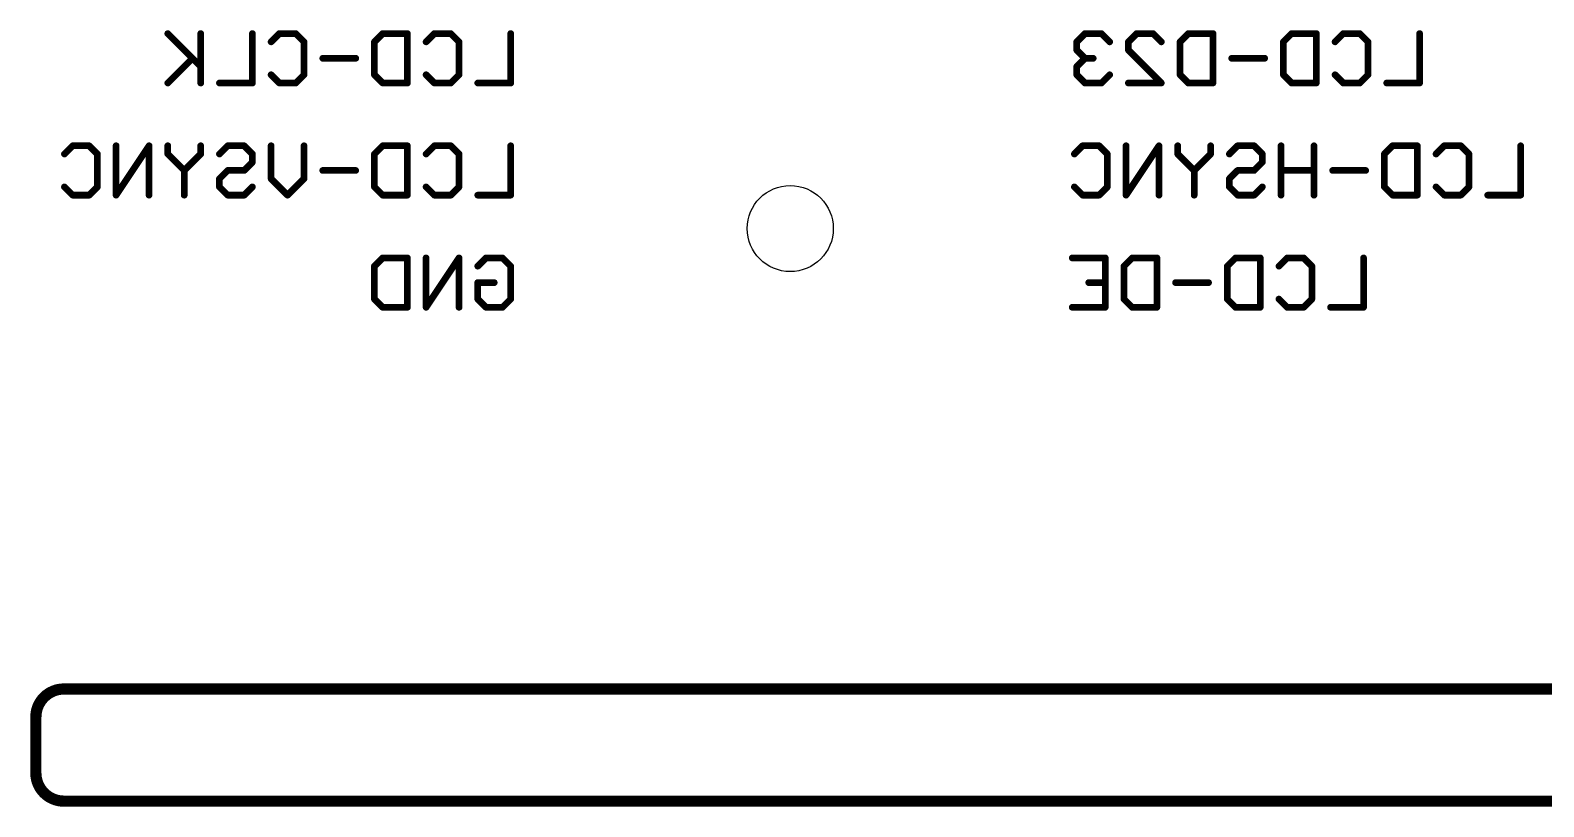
# Model space of a CAD drawing. Extents: x -84 to 55, y -33 to 162.
# Drawn here: x -35.15 to -0.9, y 75.33 to 92.92 of the extents above; entities that cross this region are included whole.
import ezdxf

# ---------------------------------------------------------------- set-up
doc = ezdxf.new("R2010")
doc.units = 0
doc.layers.add('20', color=7, linetype='CONTINUOUS')
doc.layers.add('22', color=6, linetype='CONTINUOUS')

msp = doc.modelspace()

# ---------------------------------------------------------------- linework, layer by layer
at = {"layer": '20'}
for points, const_width in [([(-34.3916, 77.996, 0.4142), (-35.0266, 77.361)], 0.254), ([(-34.3916, 78.0595, 1), (-34.3916, 77.9325)], 0.127), ([(-34.3916, 77.9325, 1), (-34.3916, 78.0595)], 0.127), ([(-34.9631, 77.361, 1), (-35.0901, 77.361)], 0.127), ([(-35.0901, 77.361, 1), (-34.9631, 77.361)], 0.127), ([(-35.0266, 76.091, 0.4142), (-34.3916, 75.456)], 0.254), ([(-34.9631, 76.091, 1), (-35.0901, 76.091)], 0.127), ([(-35.0901, 76.091, 1), (-34.9631, 76.091)], 0.127), ([(-34.3916, 75.5195, 1), (-34.3916, 75.3925)], 0.127), ([(-34.3916, 75.3925, 1), (-34.3916, 75.5195)], 0.127)]:
    msp.add_lwpolyline(points, format="xyb", dxfattribs=dict(at, const_width=const_width))
at = {"layer": '20', "const_width": 0.254}
for points in [[(17.6784, 77.996), (-34.3916, 77.996)], [(-35.0266, 77.361), (-35.0266, 76.091)], [(-34.3916, 75.456), (17.6784, 75.456)]]:
    msp.add_lwpolyline(points, dxfattribs=at)
at = {"layer": '20'}
msp.add_circle((-17.952, 88.424), 0.975, dxfattribs=at)
at = {"layer": '22', "const_width": 0.1524}
for points in [[(-31.2956, 92.0931), (-32.0413, 92.8388)], [(-31.2956, 92.8388), (-31.2956, 91.7202)], [(-30.1262, 92.8388), (-30.1262, 91.7202)], [(-29.7025, 92.6523), (-29.5161, 92.8388)], [(-29.5161, 92.8388), (-29.1432, 92.8388)], [(-29.1432, 92.8388), (-28.9568, 92.6523)], [(-27.3637, 92.6523), (-27.1773, 92.8388)], [(-27.1773, 92.8388), (-26.618, 92.8388)], [(-26.618, 92.8388), (-26.618, 91.7202)], [(-26.1943, 92.6523), (-26.0079, 92.8388)], [(-26.0079, 92.8388), (-25.635, 92.8388)], [(-25.635, 92.8388), (-25.4486, 92.6523)], [(-24.2792, 92.8388), (-24.2792, 91.7202)], [(-11.2809, 92.8388), (-11.4673, 92.6523)], [(-10.908, 92.8388), (-11.2809, 92.8388)], [(-10.7216, 92.6523), (-10.908, 92.8388)], [(-10.2979, 92.6523), (-10.1115, 92.8388)], [(-10.1115, 92.8388), (-9.7386, 92.8388)], [(-9.7386, 92.8388), (-9.5522, 92.6523)], [(-9.1285, 92.6523), (-8.9421, 92.8388)], [(-8.9421, 92.8388), (-8.3828, 92.8388)], [(-8.3828, 92.8388), (-8.3828, 91.7202)], [(-6.7897, 92.6523), (-6.6033, 92.8388)], [(-6.6033, 92.8388), (-6.044, 92.8388)], [(-6.044, 92.8388), (-6.044, 91.7202)], [(-5.6203, 92.6523), (-5.4339, 92.8388)], [(-5.4339, 92.8388), (-5.061, 92.8388)], [(-5.061, 92.8388), (-4.8746, 92.6523)], [(-3.7052, 92.8388), (-3.7052, 91.7202)], [(-28.9568, 92.6523), (-28.9568, 91.9066)], [(-27.3637, 91.9066), (-27.3637, 92.6523)], [(-25.4486, 92.6523), (-25.4486, 91.9066)], [(-11.4673, 92.6523), (-11.4673, 92.4659)], [(-11.4673, 92.4659), (-11.2809, 92.2795)], [(-10.2979, 92.4659), (-10.2979, 92.6523)], [(-9.5522, 91.7202), (-10.2979, 92.4659)], [(-9.1285, 91.9066), (-9.1285, 92.6523)], [(-6.7897, 91.9066), (-6.7897, 92.6523)], [(-4.8746, 92.6523), (-4.8746, 91.9066)], [(-31.482, 92.2795), (-32.0413, 91.7202)], [(-27.7874, 92.2795), (-28.5331, 92.2795)], [(-11.2809, 92.2795), (-11.4673, 92.0931)], [(-11.4673, 92.0931), (-11.4673, 91.9066)], [(-11.2809, 92.2795), (-11.0944, 92.2795)], [(-7.2134, 92.2795), (-7.9591, 92.2795)], [(-29.5161, 91.7202), (-29.7025, 91.9066)], [(-28.9568, 91.9066), (-29.1432, 91.7202)], [(-27.1773, 91.7202), (-27.3637, 91.9066)], [(-26.0079, 91.7202), (-26.1943, 91.9066)], [(-25.4486, 91.9066), (-25.635, 91.7202)], [(-11.4673, 91.9066), (-11.2809, 91.7202)], [(-10.908, 91.7202), (-10.7216, 91.9066)], [(-8.9421, 91.7202), (-9.1285, 91.9066)], [(-6.6033, 91.7202), (-6.7897, 91.9066)], [(-5.4339, 91.7202), (-5.6203, 91.9066)], [(-4.8746, 91.9066), (-5.061, 91.7202)], [(-30.1262, 91.7202), (-30.8719, 91.7202)], [(-29.1432, 91.7202), (-29.5161, 91.7202)], [(-26.618, 91.7202), (-27.1773, 91.7202)], [(-25.635, 91.7202), (-26.0079, 91.7202)], [(-24.2792, 91.7202), (-25.0249, 91.7202)], [(-11.2809, 91.7202), (-10.908, 91.7202)], [(-10.2979, 91.7202), (-9.5522, 91.7202)], [(-8.3828, 91.7202), (-8.9421, 91.7202)], [(-6.044, 91.7202), (-6.6033, 91.7202)], [(-5.061, 91.7202), (-5.4339, 91.7202)], [(-3.7052, 91.7202), (-4.4509, 91.7202)], [(-34.3801, 90.1123), (-34.1936, 90.2988)], [(-34.1936, 90.2988), (-33.8208, 90.2988)], [(-33.8208, 90.2988), (-33.6344, 90.1123)], [(-33.6344, 90.1123), (-33.6344, 89.3666)], [(-32.465, 90.2988), (-33.2107, 89.1802)], [(-33.2107, 89.1802), (-33.2107, 90.2988)], [(-32.465, 89.1802), (-32.465, 90.2988)], [(-32.0413, 90.1123), (-32.0413, 90.2988)], [(-31.6684, 89.7395), (-32.0413, 90.1123)], [(-31.2956, 90.1123), (-31.6684, 89.7395)], [(-31.2956, 90.2988), (-31.2956, 90.1123)], [(-30.8719, 90.1123), (-30.6855, 90.2988)], [(-30.6855, 90.2988), (-30.3126, 90.2988)], [(-30.3126, 90.2988), (-30.1262, 90.1123)], [(-30.1262, 90.1123), (-30.1262, 89.9259)], [(-29.7025, 89.553), (-29.7025, 90.2988)], [(-28.9568, 90.2988), (-28.9568, 89.553)], [(-27.3637, 90.1123), (-27.1773, 90.2988)], [(-27.3637, 89.3666), (-27.3637, 90.1123)], [(-27.1773, 90.2988), (-26.618, 90.2988)], [(-26.618, 90.2988), (-26.618, 89.1802)], [(-26.1943, 90.1123), (-26.0079, 90.2988)], [(-26.0079, 90.2988), (-25.635, 90.2988)], [(-25.635, 90.2988), (-25.4486, 90.1123)], [(-25.4486, 90.1123), (-25.4486, 89.3666)], [(-24.2792, 90.2988), (-24.2792, 89.1802)], [(-11.5201, 90.1123), (-11.3337, 90.2988)], [(-11.3337, 90.2988), (-10.9608, 90.2988)], [(-10.9608, 90.2988), (-10.7744, 90.1123)], [(-10.7744, 90.1123), (-10.7744, 89.3666)], [(-9.605, 90.2988), (-10.3507, 89.1802)], [(-10.3507, 89.1802), (-10.3507, 90.2988)], [(-9.605, 89.1802), (-9.605, 90.2988)], [(-9.1813, 90.1123), (-9.1813, 90.2988)], [(-8.8084, 89.7395), (-9.1813, 90.1123)], [(-8.4356, 90.1123), (-8.8084, 89.7395)], [(-8.4356, 90.2988), (-8.4356, 90.1123)], [(-8.0119, 90.1123), (-7.8255, 90.2988)], [(-7.8255, 90.2988), (-7.4526, 90.2988)], [(-7.4526, 90.2988), (-7.2662, 90.1123)], [(-7.2662, 90.1123), (-7.2662, 89.9259)], [(-6.8425, 90.2988), (-6.8425, 89.1802)], [(-6.0968, 89.1802), (-6.0968, 90.2988)], [(-4.5037, 90.1123), (-4.3173, 90.2988)], [(-4.5037, 89.3666), (-4.5037, 90.1123)], [(-4.3173, 90.2988), (-3.758, 90.2988)], [(-3.758, 90.2988), (-3.758, 89.1802)], [(-3.3343, 90.1123), (-3.1479, 90.2988)], [(-3.1479, 90.2988), (-2.775, 90.2988)], [(-2.775, 90.2988), (-2.5886, 90.1123)], [(-2.5886, 90.1123), (-2.5886, 89.3666)], [(-1.4192, 90.2988), (-1.4192, 89.1802)], [(-31.6684, 89.7395), (-31.6684, 89.1802)], [(-30.6855, 89.7395), (-30.8719, 89.553)], [(-30.3126, 89.7395), (-30.6855, 89.7395)], [(-30.1262, 89.9259), (-30.3126, 89.7395)], [(-27.7874, 89.7395), (-28.5331, 89.7395)], [(-8.8084, 89.7395), (-8.8084, 89.1802)], [(-7.8255, 89.7395), (-8.0119, 89.553)], [(-7.4526, 89.7395), (-7.8255, 89.7395)], [(-7.2662, 89.9259), (-7.4526, 89.7395)], [(-6.0968, 89.7395), (-6.8425, 89.7395)], [(-4.9274, 89.7395), (-5.6731, 89.7395)], [(-34.1936, 89.1802), (-34.3801, 89.3666)], [(-33.6344, 89.3666), (-33.8208, 89.1802)], [(-30.8719, 89.553), (-30.8719, 89.3666)], [(-30.8719, 89.3666), (-30.6855, 89.1802)], [(-30.3126, 89.1802), (-30.1262, 89.3666)], [(-29.3296, 89.1802), (-29.7025, 89.553)], [(-28.9568, 89.553), (-29.3296, 89.1802)], [(-27.1773, 89.1802), (-27.3637, 89.3666)], [(-26.0079, 89.1802), (-26.1943, 89.3666)], [(-25.4486, 89.3666), (-25.635, 89.1802)], [(-11.3337, 89.1802), (-11.5201, 89.3666)], [(-10.7744, 89.3666), (-10.9608, 89.1802)], [(-8.0119, 89.553), (-8.0119, 89.3666)], [(-8.0119, 89.3666), (-7.8255, 89.1802)], [(-7.4526, 89.1802), (-7.2662, 89.3666)], [(-4.3173, 89.1802), (-4.5037, 89.3666)], [(-3.1479, 89.1802), (-3.3343, 89.3666)], [(-2.5886, 89.3666), (-2.775, 89.1802)], [(-33.8208, 89.1802), (-34.1936, 89.1802)], [(-30.6855, 89.1802), (-30.3126, 89.1802)], [(-26.618, 89.1802), (-27.1773, 89.1802)], [(-25.635, 89.1802), (-26.0079, 89.1802)], [(-24.2792, 89.1802), (-25.0249, 89.1802)], [(-10.9608, 89.1802), (-11.3337, 89.1802)], [(-7.8255, 89.1802), (-7.4526, 89.1802)], [(-3.758, 89.1802), (-4.3173, 89.1802)], [(-2.775, 89.1802), (-3.1479, 89.1802)], [(-1.4192, 89.1802), (-2.1649, 89.1802)], [(-27.3637, 87.5723), (-27.1773, 87.7588)], [(-27.1773, 87.7588), (-26.618, 87.7588)], [(-26.618, 87.7588), (-26.618, 86.6402)], [(-25.4486, 87.7588), (-26.1943, 86.6402)], [(-26.1943, 86.6402), (-26.1943, 87.7588)], [(-25.4486, 86.6402), (-25.4486, 87.7588)], [(-25.0249, 87.5723), (-24.8385, 87.7588)], [(-24.8385, 87.7588), (-24.4656, 87.7588)], [(-24.4656, 87.7588), (-24.2792, 87.5723)], [(-11.5679, 87.7588), (-10.8222, 87.7588)], [(-10.8222, 87.7588), (-10.8222, 86.6402)], [(-10.3985, 87.5723), (-10.2121, 87.7588)], [(-10.2121, 87.7588), (-9.6528, 87.7588)], [(-9.6528, 87.7588), (-9.6528, 86.6402)], [(-8.0597, 87.5723), (-7.8733, 87.7588)], [(-7.8733, 87.7588), (-7.314, 87.7588)], [(-7.314, 87.7588), (-7.314, 86.6402)], [(-6.8903, 87.5723), (-6.7039, 87.7588)], [(-6.7039, 87.7588), (-6.331, 87.7588)], [(-6.331, 87.7588), (-6.1446, 87.5723)], [(-4.9752, 87.7588), (-4.9752, 86.6402)], [(-27.3637, 86.8266), (-27.3637, 87.5723)], [(-24.2792, 87.5723), (-24.2792, 86.8266)], [(-10.3985, 86.8266), (-10.3985, 87.5723)], [(-8.0597, 86.8266), (-8.0597, 87.5723)], [(-6.1446, 87.5723), (-6.1446, 86.8266)], [(-25.0249, 86.8266), (-25.0249, 87.1995)], [(-25.0249, 87.1995), (-24.6521, 87.1995)], [(-10.8222, 87.1995), (-11.195, 87.1995)], [(-8.4834, 87.1995), (-9.2291, 87.1995)], [(-27.1773, 86.6402), (-27.3637, 86.8266)], [(-26.618, 86.6402), (-27.1773, 86.6402)], [(-24.8385, 86.6402), (-25.0249, 86.8266)], [(-24.4656, 86.6402), (-24.8385, 86.6402)], [(-24.2792, 86.8266), (-24.4656, 86.6402)], [(-10.8222, 86.6402), (-11.5679, 86.6402)], [(-10.2121, 86.6402), (-10.3985, 86.8266)], [(-9.6528, 86.6402), (-10.2121, 86.6402)], [(-7.8733, 86.6402), (-8.0597, 86.8266)], [(-7.314, 86.6402), (-7.8733, 86.6402)], [(-6.7039, 86.6402), (-6.8903, 86.8266)], [(-6.331, 86.6402), (-6.7039, 86.6402)], [(-6.1446, 86.8266), (-6.331, 86.6402)], [(-4.9752, 86.6402), (-5.7209, 86.6402)]]:
    msp.add_lwpolyline(points, dxfattribs=at)
at = {"layer": '22', "const_width": 0.0762}
for points in [[(-32.0143, 92.8657, 1), (-32.0682, 92.8118)], [(-31.2575, 92.8388, 1), (-31.3337, 92.8388)], [(-30.0881, 92.8388, 1), (-30.1643, 92.8388)], [(-29.5161, 92.8769, 1), (-29.5161, 92.8007)], [(-29.4891, 92.8118, 1), (-29.543, 92.8657)], [(-29.1163, 92.8657, 1), (-29.1702, 92.8118)], [(-29.1432, 92.8007, 1), (-29.1432, 92.8769)], [(-27.1773, 92.8769, 1), (-27.1773, 92.8007)], [(-27.1503, 92.8118, 1), (-27.2042, 92.8657)], [(-26.5799, 92.8388, 1), (-26.6561, 92.8388)], [(-26.618, 92.8007, 1), (-26.618, 92.8769)], [(-26.0079, 92.8769, 1), (-26.0079, 92.8007)], [(-25.9809, 92.8118, 1), (-26.0348, 92.8657)], [(-25.6081, 92.8657, 1), (-25.662, 92.8118)], [(-25.635, 92.8007, 1), (-25.635, 92.8769)], [(-24.2411, 92.8388, 1), (-24.3173, 92.8388)], [(-11.2809, 92.8769, 1), (-11.2809, 92.8007)], [(-11.2539, 92.8118, 1), (-11.3078, 92.8657)], [(-10.8811, 92.8657, 1), (-10.9349, 92.8118)], [(-10.908, 92.8007, 1), (-10.908, 92.8769)], [(-10.1115, 92.8769, 1), (-10.1115, 92.8007)], [(-10.0845, 92.8118, 1), (-10.1384, 92.8657)], [(-9.7117, 92.8657, 1), (-9.7656, 92.8118)], [(-9.7386, 92.8007, 1), (-9.7386, 92.8769)], [(-8.9421, 92.8769, 1), (-8.9421, 92.8007)], [(-8.9151, 92.8118, 1), (-8.969, 92.8657)], [(-8.3447, 92.8388, 1), (-8.4209, 92.8388)], [(-8.3828, 92.8007, 1), (-8.3828, 92.8769)], [(-6.6033, 92.8769, 1), (-6.6033, 92.8007)], [(-6.5763, 92.8118, 1), (-6.6302, 92.8657)], [(-6.0059, 92.8388, 1), (-6.0821, 92.8388)], [(-6.044, 92.8007, 1), (-6.044, 92.8769)], [(-5.4339, 92.8769, 1), (-5.4339, 92.8007)], [(-5.4069, 92.8118, 1), (-5.4608, 92.8657)], [(-5.0341, 92.8657, 1), (-5.088, 92.8118)], [(-5.061, 92.8007, 1), (-5.061, 92.8769)], [(-3.6671, 92.8388, 1), (-3.7433, 92.8388)], [(-29.7294, 92.6793, 1), (-29.6756, 92.6254)], [(-28.9187, 92.6523, 1), (-28.9949, 92.6523)], [(-28.9837, 92.6254, 1), (-28.9298, 92.6793)], [(-27.3256, 92.6523, 1), (-27.4018, 92.6523)], [(-27.3906, 92.6793, 1), (-27.3368, 92.6254)], [(-26.2212, 92.6793, 1), (-26.1674, 92.6254)], [(-25.4105, 92.6523, 1), (-25.4867, 92.6523)], [(-25.4755, 92.6254, 1), (-25.4217, 92.6793)], [(-11.4292, 92.6523, 1), (-11.5054, 92.6523)], [(-11.4942, 92.6793, 1), (-11.4403, 92.6254)], [(-11.5054, 92.4659, 1), (-11.4292, 92.4659)], [(-11.4403, 92.4928, 1), (-11.4942, 92.439)], [(-10.7485, 92.6254, 1), (-10.6946, 92.6793)], [(-10.2598, 92.6523, 1), (-10.336, 92.6523)], [(-10.3248, 92.6793, 1), (-10.2709, 92.6254)], [(-10.336, 92.4659, 1), (-10.2598, 92.4659)], [(-10.2709, 92.4928, 1), (-10.3248, 92.439)], [(-9.5791, 92.6254, 1), (-9.5252, 92.6793)], [(-9.0904, 92.6523, 1), (-9.1666, 92.6523)], [(-9.1554, 92.6793, 1), (-9.1016, 92.6254)], [(-6.7516, 92.6523, 1), (-6.8278, 92.6523)], [(-6.8166, 92.6793, 1), (-6.7628, 92.6254)], [(-5.6472, 92.6793, 1), (-5.5934, 92.6254)], [(-4.8365, 92.6523, 1), (-4.9127, 92.6523)], [(-4.9015, 92.6254, 1), (-4.8477, 92.6793)], [(-31.4551, 92.2525, 1), (-31.5089, 92.3064)], [(-31.3225, 92.0661, 1), (-31.2686, 92.12)], [(-28.5331, 92.3176, 1), (-28.5331, 92.2414)], [(-27.7874, 92.2414, 1), (-27.7874, 92.3176)], [(-11.4292, 92.0931, 1), (-11.5054, 92.0931)], [(-11.4942, 92.12, 1), (-11.4403, 92.0661)], [(-11.2809, 92.3176, 1), (-11.2809, 92.2414)], [(-11.2539, 92.2525, 1), (-11.3078, 92.3064)], [(-11.3078, 92.2525, 1), (-11.2539, 92.3064)], [(-11.0944, 92.2414, 1), (-11.0944, 92.3176)], [(-7.9591, 92.3176, 1), (-7.9591, 92.2414)], [(-7.2134, 92.2414, 1), (-7.2134, 92.3176)], [(-29.6756, 91.9336, 1), (-29.7294, 91.8797)], [(-28.9949, 91.9066, 1), (-28.9187, 91.9066)], [(-28.9298, 91.8797, 1), (-28.9837, 91.9336)], [(-27.3368, 91.9336, 1), (-27.3906, 91.8797)], [(-27.4018, 91.9066, 1), (-27.3256, 91.9066)], [(-26.1674, 91.9336, 1), (-26.2212, 91.8797)], [(-25.4867, 91.9066, 1), (-25.4105, 91.9066)], [(-25.4217, 91.8797, 1), (-25.4755, 91.9336)], [(-11.4403, 91.9336, 1), (-11.4942, 91.8797)], [(-11.5054, 91.9066, 1), (-11.4292, 91.9066)], [(-10.6946, 91.8797, 1), (-10.7485, 91.9336)], [(-9.1016, 91.9336, 1), (-9.1554, 91.8797)], [(-9.1666, 91.9066, 1), (-9.0904, 91.9066)], [(-6.7628, 91.9336, 1), (-6.8166, 91.8797)], [(-6.8278, 91.9066, 1), (-6.7516, 91.9066)], [(-5.5934, 91.9336, 1), (-5.6472, 91.8797)], [(-4.9127, 91.9066, 1), (-4.8365, 91.9066)], [(-4.8477, 91.8797, 1), (-4.9015, 91.9336)], [(-32.0682, 91.7471, 1), (-32.0143, 91.6933)], [(-31.3337, 91.7202, 1), (-31.2575, 91.7202)], [(-30.8719, 91.7583, 1), (-30.8719, 91.6821)], [(-30.1643, 91.7202, 1), (-30.0881, 91.7202)], [(-30.1262, 91.6821, 1), (-30.1262, 91.7583)], [(-29.5161, 91.7583, 1), (-29.5161, 91.6821)], [(-29.543, 91.6933, 1), (-29.4891, 91.7471)], [(-29.1702, 91.7471, 1), (-29.1163, 91.6933)], [(-29.1432, 91.6821, 1), (-29.1432, 91.7583)], [(-27.1773, 91.7583, 1), (-27.1773, 91.6821)], [(-27.2042, 91.6933, 1), (-27.1503, 91.7471)], [(-26.6561, 91.7202, 1), (-26.5799, 91.7202)], [(-26.618, 91.6821, 1), (-26.618, 91.7583)], [(-26.0079, 91.7583, 1), (-26.0079, 91.6821)], [(-26.0348, 91.6933, 1), (-25.9809, 91.7471)], [(-25.662, 91.7471, 1), (-25.6081, 91.6933)], [(-25.635, 91.6821, 1), (-25.635, 91.7583)], [(-25.0249, 91.7583, 1), (-25.0249, 91.6821)], [(-24.3173, 91.7202, 1), (-24.2411, 91.7202)], [(-24.2792, 91.6821, 1), (-24.2792, 91.7583)], [(-11.2809, 91.7583, 1), (-11.2809, 91.6821)], [(-11.3078, 91.6933, 1), (-11.2539, 91.7471)], [(-10.9349, 91.7471, 1), (-10.8811, 91.6933)], [(-10.908, 91.6821, 1), (-10.908, 91.7583)], [(-10.2979, 91.7583, 1), (-10.2979, 91.6821)], [(-9.5791, 91.6933, 1), (-9.5252, 91.7471)], [(-9.5522, 91.6821, 1), (-9.5522, 91.7583)], [(-8.9421, 91.7583, 1), (-8.9421, 91.6821)], [(-8.969, 91.6933, 1), (-8.9151, 91.7471)], [(-8.4209, 91.7202, 1), (-8.3447, 91.7202)], [(-8.3828, 91.6821, 1), (-8.3828, 91.7583)], [(-6.6033, 91.7583, 1), (-6.6033, 91.6821)], [(-6.6302, 91.6933, 1), (-6.5763, 91.7471)], [(-6.0821, 91.7202, 1), (-6.0059, 91.7202)], [(-6.044, 91.6821, 1), (-6.044, 91.7583)], [(-5.4339, 91.7583, 1), (-5.4339, 91.6821)], [(-5.4608, 91.6933, 1), (-5.4069, 91.7471)], [(-5.088, 91.7471, 1), (-5.0341, 91.6933)], [(-5.061, 91.6821, 1), (-5.061, 91.7583)], [(-4.4509, 91.7583, 1), (-4.4509, 91.6821)], [(-3.7433, 91.7202, 1), (-3.6671, 91.7202)], [(-3.7052, 91.6821, 1), (-3.7052, 91.7583)], [(-34.407, 90.1393, 1), (-34.3531, 90.0854)], [(-34.1936, 90.3369, 1), (-34.1936, 90.2607)], [(-34.1667, 90.2718, 1), (-34.2206, 90.3257)], [(-33.7939, 90.3257, 1), (-33.8477, 90.2718)], [(-33.8208, 90.2607, 1), (-33.8208, 90.3369)], [(-33.5963, 90.1123, 1), (-33.6725, 90.1123)], [(-33.6613, 90.0854, 1), (-33.6074, 90.1393)], [(-33.1726, 90.2988, 1), (-33.2488, 90.2988)], [(-32.4269, 90.2988, 1), (-32.5031, 90.2988)], [(-32.4333, 90.2776, 1), (-32.4967, 90.3199)], [(-32.0032, 90.2988, 1), (-32.0794, 90.2988)], [(-32.0143, 90.1393, 1), (-32.0682, 90.0854)], [(-32.0794, 90.1123, 1), (-32.0032, 90.1123)], [(-31.2575, 90.2988, 1), (-31.3337, 90.2988)], [(-31.3337, 90.1123, 1), (-31.2575, 90.1123)], [(-31.2686, 90.0854, 1), (-31.3225, 90.1393)], [(-30.8988, 90.1393, 1), (-30.8449, 90.0854)], [(-30.6855, 90.3369, 1), (-30.6855, 90.2607)], [(-30.6585, 90.2718, 1), (-30.7124, 90.3257)], [(-30.2857, 90.3257, 1), (-30.3396, 90.2718)], [(-30.3126, 90.2607, 1), (-30.3126, 90.3369)], [(-30.0881, 90.1123, 1), (-30.1643, 90.1123)], [(-30.1531, 90.0854, 1), (-30.0992, 90.1393)], [(-29.6644, 90.2988, 1), (-29.7406, 90.2988)], [(-28.9187, 90.2988, 1), (-28.9949, 90.2988)], [(-27.3256, 90.1123, 1), (-27.4018, 90.1123)], [(-27.3906, 90.1393, 1), (-27.3368, 90.0854)], [(-27.1773, 90.3369, 1), (-27.1773, 90.2607)], [(-27.1503, 90.2718, 1), (-27.2042, 90.3257)], [(-26.5799, 90.2988, 1), (-26.6561, 90.2988)], [(-26.618, 90.2607, 1), (-26.618, 90.3369)], [(-26.2212, 90.1393, 1), (-26.1674, 90.0854)], [(-26.0079, 90.3369, 1), (-26.0079, 90.2607)], [(-25.9809, 90.2718, 1), (-26.0348, 90.3257)], [(-25.6081, 90.3257, 1), (-25.662, 90.2718)], [(-25.635, 90.2607, 1), (-25.635, 90.3369)], [(-25.4105, 90.1123, 1), (-25.4867, 90.1123)], [(-25.4755, 90.0854, 1), (-25.4217, 90.1393)], [(-24.2411, 90.2988, 1), (-24.3173, 90.2988)], [(-11.547, 90.1393, 1), (-11.4931, 90.0854)], [(-11.3337, 90.3369, 1), (-11.3337, 90.2607)], [(-11.3067, 90.2718, 1), (-11.3606, 90.3257)], [(-10.9339, 90.3257, 1), (-10.9877, 90.2718)], [(-10.9608, 90.2607, 1), (-10.9608, 90.3369)], [(-10.7363, 90.1123, 1), (-10.8125, 90.1123)], [(-10.8013, 90.0854, 1), (-10.7474, 90.1393)], [(-10.3126, 90.2988, 1), (-10.3888, 90.2988)], [(-9.5669, 90.2988, 1), (-9.6431, 90.2988)], [(-9.5733, 90.2776, 1), (-9.6367, 90.3199)], [(-9.1432, 90.2988, 1), (-9.2194, 90.2988)], [(-9.1543, 90.1393, 1), (-9.2082, 90.0854)], [(-9.2194, 90.1123, 1), (-9.1432, 90.1123)], [(-8.3975, 90.2988, 1), (-8.4737, 90.2988)], [(-8.4737, 90.1123, 1), (-8.3975, 90.1123)], [(-8.4086, 90.0854, 1), (-8.4625, 90.1393)], [(-8.0388, 90.1393, 1), (-7.9849, 90.0854)], [(-7.8255, 90.3369, 1), (-7.8255, 90.2607)], [(-7.7985, 90.2718, 1), (-7.8524, 90.3257)], [(-7.4257, 90.3257, 1), (-7.4796, 90.2718)], [(-7.4526, 90.2607, 1), (-7.4526, 90.3369)], [(-7.2281, 90.1123, 1), (-7.3043, 90.1123)], [(-7.2931, 90.0854, 1), (-7.2392, 90.1393)], [(-6.8044, 90.2988, 1), (-6.8806, 90.2988)], [(-6.0587, 90.2988, 1), (-6.1349, 90.2988)], [(-4.4656, 90.1123, 1), (-4.5418, 90.1123)], [(-4.5306, 90.1393, 1), (-4.4768, 90.0854)], [(-4.3173, 90.3369, 1), (-4.3173, 90.2607)], [(-4.2903, 90.2718, 1), (-4.3442, 90.3257)], [(-3.7199, 90.2988, 1), (-3.7961, 90.2988)], [(-3.758, 90.2607, 1), (-3.758, 90.3369)], [(-3.3612, 90.1393, 1), (-3.3074, 90.0854)], [(-3.1479, 90.3369, 1), (-3.1479, 90.2607)], [(-3.1209, 90.2718, 1), (-3.1748, 90.3257)], [(-2.7481, 90.3257, 1), (-2.802, 90.2718)], [(-2.775, 90.2607, 1), (-2.775, 90.3369)], [(-2.5505, 90.1123, 1), (-2.6267, 90.1123)], [(-2.6155, 90.0854, 1), (-2.5617, 90.1393)], [(-1.3811, 90.2988, 1), (-1.4573, 90.2988)], [(-31.6954, 89.7664, 1), (-31.6415, 89.7125)], [(-31.6303, 89.7395, 1), (-31.7065, 89.7395)], [(-31.6954, 89.7125, 1), (-31.6415, 89.7664)], [(-30.6855, 89.7776, 1), (-30.6855, 89.7014)], [(-30.6585, 89.7125, 1), (-30.7124, 89.7664)], [(-30.3396, 89.7664, 1), (-30.2857, 89.7125)], [(-30.3126, 89.7014, 1), (-30.3126, 89.7776)], [(-30.1643, 89.9259, 1), (-30.0881, 89.9259)], [(-30.0992, 89.899, 1), (-30.1531, 89.9528)], [(-28.5331, 89.7776, 1), (-28.5331, 89.7014)], [(-27.7874, 89.7014, 1), (-27.7874, 89.7776)], [(-8.8354, 89.7664, 1), (-8.7815, 89.7125)], [(-8.7703, 89.7395, 1), (-8.8465, 89.7395)], [(-8.8354, 89.7125, 1), (-8.7815, 89.7664)], [(-7.8255, 89.7776, 1), (-7.8255, 89.7014)], [(-7.7985, 89.7125, 1), (-7.8524, 89.7664)], [(-7.4796, 89.7664, 1), (-7.4257, 89.7125)], [(-7.4526, 89.7014, 1), (-7.4526, 89.7776)], [(-7.3043, 89.9259, 1), (-7.2281, 89.9259)], [(-7.2392, 89.899, 1), (-7.2931, 89.9528)], [(-6.8425, 89.7776, 1), (-6.8425, 89.7014)], [(-6.0968, 89.7014, 1), (-6.0968, 89.7776)], [(-5.6731, 89.7776, 1), (-5.6731, 89.7014)], [(-4.9274, 89.7014, 1), (-4.9274, 89.7776)], [(-34.3531, 89.3936, 1), (-34.407, 89.3397)], [(-33.6074, 89.3397, 1), (-33.6613, 89.3936)], [(-30.8338, 89.553, 1), (-30.91, 89.553)], [(-30.8988, 89.58, 1), (-30.8449, 89.5261)], [(-30.8449, 89.3936, 1), (-30.8988, 89.3397)], [(-30.0992, 89.3397, 1), (-30.1531, 89.3936)], [(-29.6755, 89.58, 1), (-29.7294, 89.5261)], [(-29.7406, 89.553, 1), (-29.6644, 89.553)], [(-28.9949, 89.553, 1), (-28.9187, 89.553)], [(-28.9298, 89.5261, 1), (-28.9837, 89.58)], [(-27.3368, 89.3936, 1), (-27.3906, 89.3397)], [(-26.1674, 89.3936, 1), (-26.2212, 89.3397)], [(-25.4217, 89.3397, 1), (-25.4755, 89.3936)], [(-11.4931, 89.3936, 1), (-11.547, 89.3397)], [(-10.7474, 89.3397, 1), (-10.8013, 89.3936)], [(-7.9738, 89.553, 1), (-8.05, 89.553)], [(-8.0388, 89.58, 1), (-7.9849, 89.5261)], [(-7.9849, 89.3936, 1), (-8.0388, 89.3397)], [(-7.2392, 89.3397, 1), (-7.2931, 89.3936)], [(-4.4768, 89.3936, 1), (-4.5306, 89.3397)], [(-3.3074, 89.3936, 1), (-3.3612, 89.3397)], [(-2.5617, 89.3397, 1), (-2.6155, 89.3936)], [(-34.1936, 89.2183, 1), (-34.1936, 89.1421)], [(-34.2206, 89.1533, 1), (-34.1667, 89.2071)], [(-33.8477, 89.2071, 1), (-33.7939, 89.1533)], [(-33.8208, 89.1421, 1), (-33.8208, 89.2183)], [(-33.6725, 89.3666, 1), (-33.5963, 89.3666)], [(-33.2424, 89.2013, 1), (-33.179, 89.1591)], [(-33.2488, 89.1802, 1), (-33.1726, 89.1802)], [(-32.5031, 89.1802, 1), (-32.4269, 89.1802)], [(-31.7065, 89.1802, 1), (-31.6303, 89.1802)], [(-30.91, 89.3666, 1), (-30.8338, 89.3666)], [(-30.6855, 89.2183, 1), (-30.6855, 89.1421)], [(-30.7124, 89.1533, 1), (-30.6585, 89.2071)], [(-30.3396, 89.2071, 1), (-30.2857, 89.1533)], [(-30.3126, 89.1421, 1), (-30.3126, 89.2183)], [(-29.3566, 89.2071, 1), (-29.3027, 89.1533)], [(-29.3566, 89.1533, 1), (-29.3027, 89.2071)], [(-27.4018, 89.3666, 1), (-27.3256, 89.3666)], [(-27.1773, 89.2183, 1), (-27.1773, 89.1421)], [(-27.2042, 89.1533, 1), (-27.1503, 89.2071)], [(-26.6561, 89.1802, 1), (-26.5799, 89.1802)], [(-26.618, 89.1421, 1), (-26.618, 89.2183)], [(-26.0079, 89.2183, 1), (-26.0079, 89.1421)], [(-26.0348, 89.1533, 1), (-25.9809, 89.2071)], [(-25.662, 89.2071, 1), (-25.6081, 89.1533)], [(-25.635, 89.1421, 1), (-25.635, 89.2183)], [(-25.4867, 89.3666, 1), (-25.4105, 89.3666)], [(-25.0249, 89.2183, 1), (-25.0249, 89.1421)], [(-24.3173, 89.1802, 1), (-24.2411, 89.1802)], [(-24.2792, 89.1421, 1), (-24.2792, 89.2183)], [(-11.3337, 89.2183, 1), (-11.3337, 89.1421)], [(-11.3606, 89.1533, 1), (-11.3067, 89.2071)], [(-10.9877, 89.2071, 1), (-10.9339, 89.1533)], [(-10.9608, 89.1421, 1), (-10.9608, 89.2183)], [(-10.8125, 89.3666, 1), (-10.7363, 89.3666)], [(-10.3824, 89.2013, 1), (-10.319, 89.1591)], [(-10.3888, 89.1802, 1), (-10.3126, 89.1802)], [(-9.6431, 89.1802, 1), (-9.5669, 89.1802)], [(-8.8465, 89.1802, 1), (-8.7703, 89.1802)], [(-8.05, 89.3666, 1), (-7.9738, 89.3666)], [(-7.8255, 89.2183, 1), (-7.8255, 89.1421)], [(-7.8524, 89.1533, 1), (-7.7985, 89.2071)], [(-7.4796, 89.2071, 1), (-7.4257, 89.1533)], [(-7.4526, 89.1421, 1), (-7.4526, 89.2183)], [(-6.8806, 89.1802, 1), (-6.8044, 89.1802)], [(-6.1349, 89.1802, 1), (-6.0587, 89.1802)], [(-4.5418, 89.3666, 1), (-4.4656, 89.3666)], [(-4.3173, 89.2183, 1), (-4.3173, 89.1421)], [(-4.3442, 89.1533, 1), (-4.2903, 89.2071)], [(-3.7961, 89.1802, 1), (-3.7199, 89.1802)], [(-3.758, 89.1421, 1), (-3.758, 89.2183)], [(-3.1479, 89.2183, 1), (-3.1479, 89.1421)], [(-3.1748, 89.1533, 1), (-3.1209, 89.2071)], [(-2.802, 89.2071, 1), (-2.7481, 89.1533)], [(-2.775, 89.1421, 1), (-2.775, 89.2183)], [(-2.6267, 89.3666, 1), (-2.5505, 89.3666)], [(-2.1649, 89.2183, 1), (-2.1649, 89.1421)], [(-1.4573, 89.1802, 1), (-1.3811, 89.1802)], [(-1.4192, 89.1421, 1), (-1.4192, 89.2183)], [(-27.1773, 87.7969, 1), (-27.1773, 87.7207)], [(-27.1503, 87.7318, 1), (-27.2042, 87.7857)], [(-26.5799, 87.7588, 1), (-26.6561, 87.7588)], [(-26.618, 87.7207, 1), (-26.618, 87.7969)], [(-26.1562, 87.7588, 1), (-26.2324, 87.7588)], [(-25.4105, 87.7588, 1), (-25.4867, 87.7588)], [(-25.4169, 87.7376, 1), (-25.4803, 87.7799)], [(-24.8385, 87.7969, 1), (-24.8385, 87.7207)], [(-24.8115, 87.7318, 1), (-24.8654, 87.7857)], [(-24.4387, 87.7857, 1), (-24.4926, 87.7318)], [(-24.4656, 87.7207, 1), (-24.4656, 87.7969)], [(-11.5679, 87.7969, 1), (-11.5679, 87.7207)], [(-10.7841, 87.7588, 1), (-10.8603, 87.7588)], [(-10.8222, 87.7207, 1), (-10.8222, 87.7969)], [(-10.2121, 87.7969, 1), (-10.2121, 87.7207)], [(-10.1851, 87.7318, 1), (-10.239, 87.7857)], [(-9.6147, 87.7588, 1), (-9.6909, 87.7588)], [(-9.6528, 87.7207, 1), (-9.6528, 87.7969)], [(-7.8733, 87.7969, 1), (-7.8733, 87.7207)], [(-7.8463, 87.7318, 1), (-7.9002, 87.7857)], [(-7.2759, 87.7588, 1), (-7.3521, 87.7588)], [(-7.314, 87.7207, 1), (-7.314, 87.7969)], [(-6.7039, 87.7969, 1), (-6.7039, 87.7207)], [(-6.6769, 87.7318, 1), (-6.7308, 87.7857)], [(-6.3041, 87.7857, 1), (-6.358, 87.7318)], [(-6.331, 87.7207, 1), (-6.331, 87.7969)], [(-4.9371, 87.7588, 1), (-5.0133, 87.7588)], [(-27.3256, 87.5723, 1), (-27.4018, 87.5723)], [(-27.3906, 87.5993, 1), (-27.3368, 87.5454)], [(-25.0518, 87.5993, 1), (-24.998, 87.5454)], [(-24.2411, 87.5723, 1), (-24.3173, 87.5723)], [(-24.3061, 87.5454, 1), (-24.2523, 87.5993)], [(-10.3604, 87.5723, 1), (-10.4366, 87.5723)], [(-10.4254, 87.5993, 1), (-10.3716, 87.5454)], [(-8.0216, 87.5723, 1), (-8.0978, 87.5723)], [(-8.0866, 87.5993, 1), (-8.0328, 87.5454)], [(-6.9172, 87.5993, 1), (-6.8634, 87.5454)], [(-6.1065, 87.5723, 1), (-6.1827, 87.5723)], [(-6.1715, 87.5454, 1), (-6.1177, 87.5993)], [(-24.9868, 87.1995, 1), (-25.063, 87.1995)], [(-25.0249, 87.2376, 1), (-25.0249, 87.1614)], [(-24.6521, 87.1614, 1), (-24.6521, 87.2376)], [(-11.195, 87.2376, 1), (-11.195, 87.1614)], [(-10.8222, 87.1614, 1), (-10.8222, 87.2376)], [(-9.2291, 87.2376, 1), (-9.2291, 87.1614)], [(-8.4834, 87.1614, 1), (-8.4834, 87.2376)], [(-27.3368, 86.8536, 1), (-27.3906, 86.7997)], [(-27.4018, 86.8266, 1), (-27.3256, 86.8266)], [(-27.1773, 86.6783, 1), (-27.1773, 86.6021)], [(-27.2042, 86.6133, 1), (-27.1503, 86.6671)], [(-26.6561, 86.6402, 1), (-26.5799, 86.6402)], [(-26.618, 86.6021, 1), (-26.618, 86.6783)], [(-26.226, 86.6613, 1), (-26.1626, 86.6191)], [(-26.2324, 86.6402, 1), (-26.1562, 86.6402)], [(-25.4867, 86.6402, 1), (-25.4105, 86.6402)], [(-24.998, 86.8536, 1), (-25.0518, 86.7997)], [(-25.063, 86.8266, 1), (-24.9868, 86.8266)], [(-24.8385, 86.6783, 1), (-24.8385, 86.6021)], [(-24.8654, 86.6133, 1), (-24.8115, 86.6671)], [(-24.4926, 86.6671, 1), (-24.4387, 86.6133)], [(-24.4656, 86.6021, 1), (-24.4656, 86.6783)], [(-24.3173, 86.8266, 1), (-24.2411, 86.8266)], [(-24.2523, 86.7997, 1), (-24.3061, 86.8536)], [(-11.5679, 86.6783, 1), (-11.5679, 86.6021)], [(-10.8603, 86.6402, 1), (-10.7841, 86.6402)], [(-10.8222, 86.6021, 1), (-10.8222, 86.6783)], [(-10.3716, 86.8536, 1), (-10.4254, 86.7997)], [(-10.4366, 86.8266, 1), (-10.3604, 86.8266)], [(-10.2121, 86.6783, 1), (-10.2121, 86.6021)], [(-10.239, 86.6133, 1), (-10.1851, 86.6671)], [(-9.6909, 86.6402, 1), (-9.6147, 86.6402)], [(-9.6528, 86.6021, 1), (-9.6528, 86.6783)], [(-8.0328, 86.8536, 1), (-8.0866, 86.7997)], [(-8.0978, 86.8266, 1), (-8.0216, 86.8266)], [(-7.8733, 86.6783, 1), (-7.8733, 86.6021)], [(-7.9002, 86.6133, 1), (-7.8463, 86.6671)], [(-7.3521, 86.6402, 1), (-7.2759, 86.6402)], [(-7.314, 86.6021, 1), (-7.314, 86.6783)], [(-6.8634, 86.8536, 1), (-6.9172, 86.7997)], [(-6.7039, 86.6783, 1), (-6.7039, 86.6021)], [(-6.7308, 86.6133, 1), (-6.6769, 86.6671)], [(-6.358, 86.6671, 1), (-6.3041, 86.6133)], [(-6.331, 86.6021, 1), (-6.331, 86.6783)], [(-6.1827, 86.8266, 1), (-6.1065, 86.8266)], [(-6.1177, 86.7997, 1), (-6.1715, 86.8536)], [(-5.7209, 86.6783, 1), (-5.7209, 86.6021)], [(-5.0133, 86.6402, 1), (-4.9371, 86.6402)], [(-4.9752, 86.6021, 1), (-4.9752, 86.6783)]]:
    msp.add_lwpolyline(points, format="xyb", dxfattribs=at)

doc.saveas('drawing.dxf')
